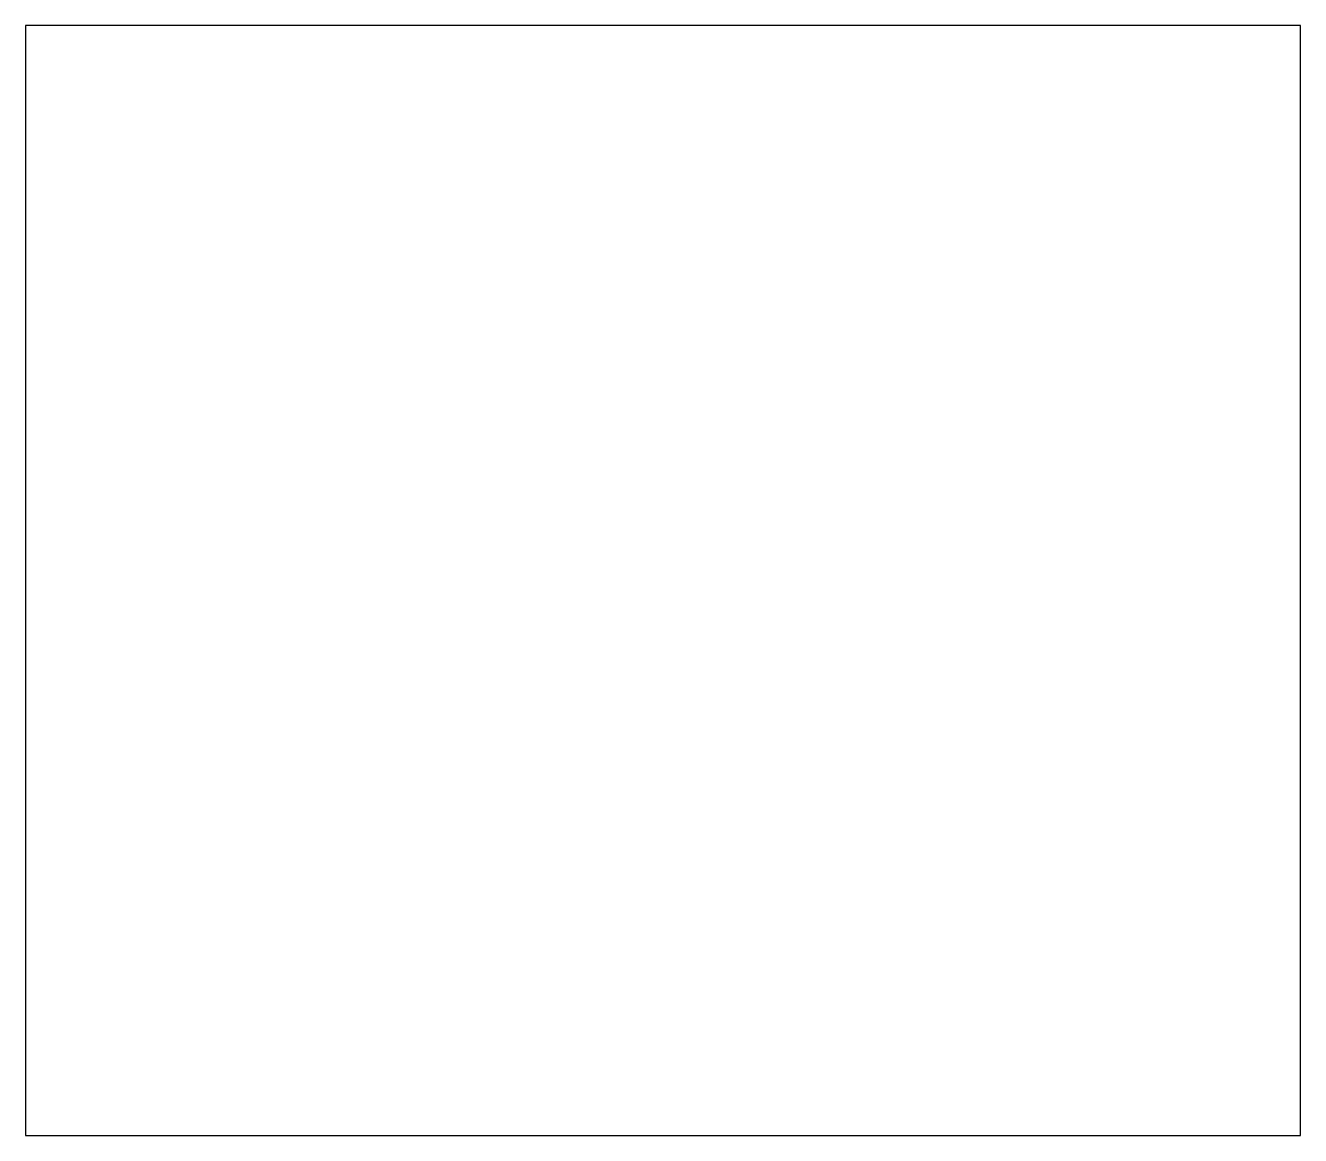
# Model space of a CAD drawing. Header units: metres. Extents: x -20 to 80, y -14 to 73.
import ezdxf

# ---------------------------------------------------------------- set-up
doc = ezdxf.new("R2010")
doc.units = ezdxf.units.M

msp = doc.modelspace()

# ---------------------------------------------------------------- linework, layer by layer
msp.add_lwpolyline([(-20, 73), (-20, -14), (80, -14), (80, 73), (-20, 73)])

doc.saveas('drawing.dxf')
